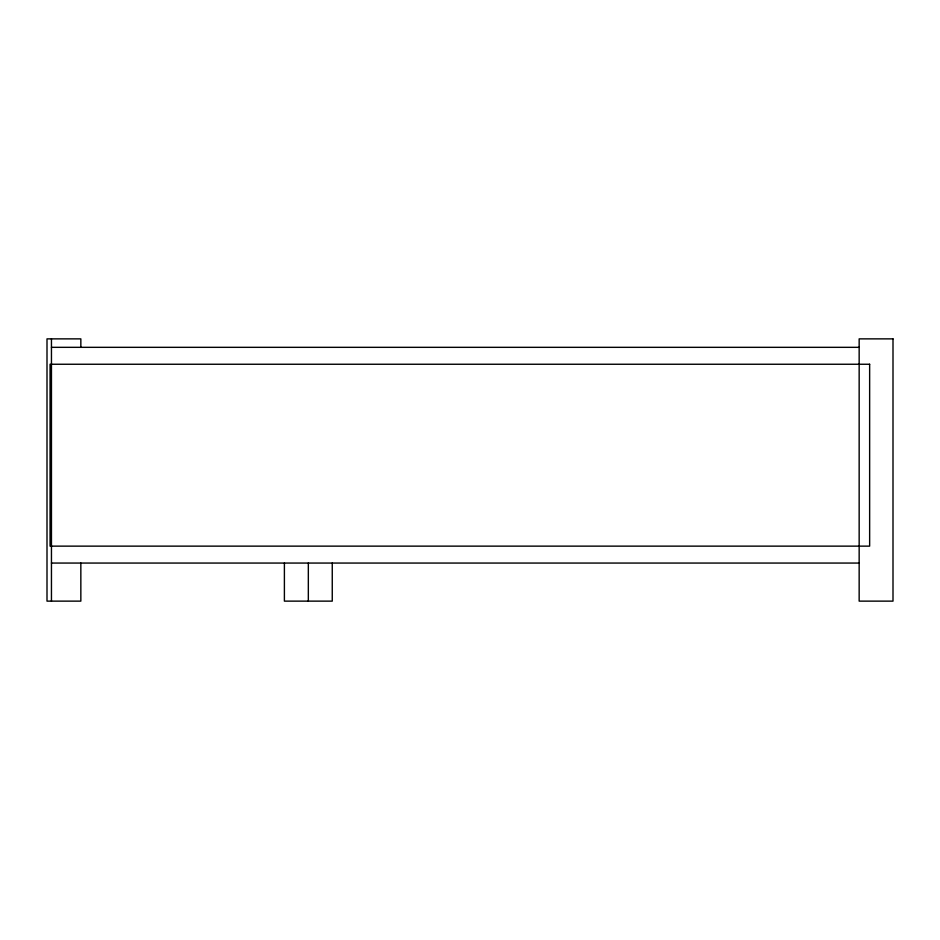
<?xml version="1.0" encoding="UTF-8"?>
<svg xmlns="http://www.w3.org/2000/svg" width="940" height="940" viewBox="0 0 940 940"><rect width="100%" height="100%" fill="white"/><g stroke="black" fill="none" stroke-linecap="round" stroke-linejoin="round"><path stroke-width="1.41" d="M51.453 347.33L859.16 347.33M51.453 563.06L859.16 563.06M332.255 563.06L332.255 601.13L284.397 601.13L284.397 563.06M308.332 563.06L308.332 601.13M80.84 347.33L80.84 338.87L47 338.87L47 601.13L80.84 601.13L80.84 563.06M51.453 338.87L51.453 601.13M893 338.87L859.16 338.87L859.16 601.13L893 601.13L893 338.87M869.641 364.25L50.078 364.25L50.078 546.14L869.641 546.14L869.641 364.25"/></g></svg>
